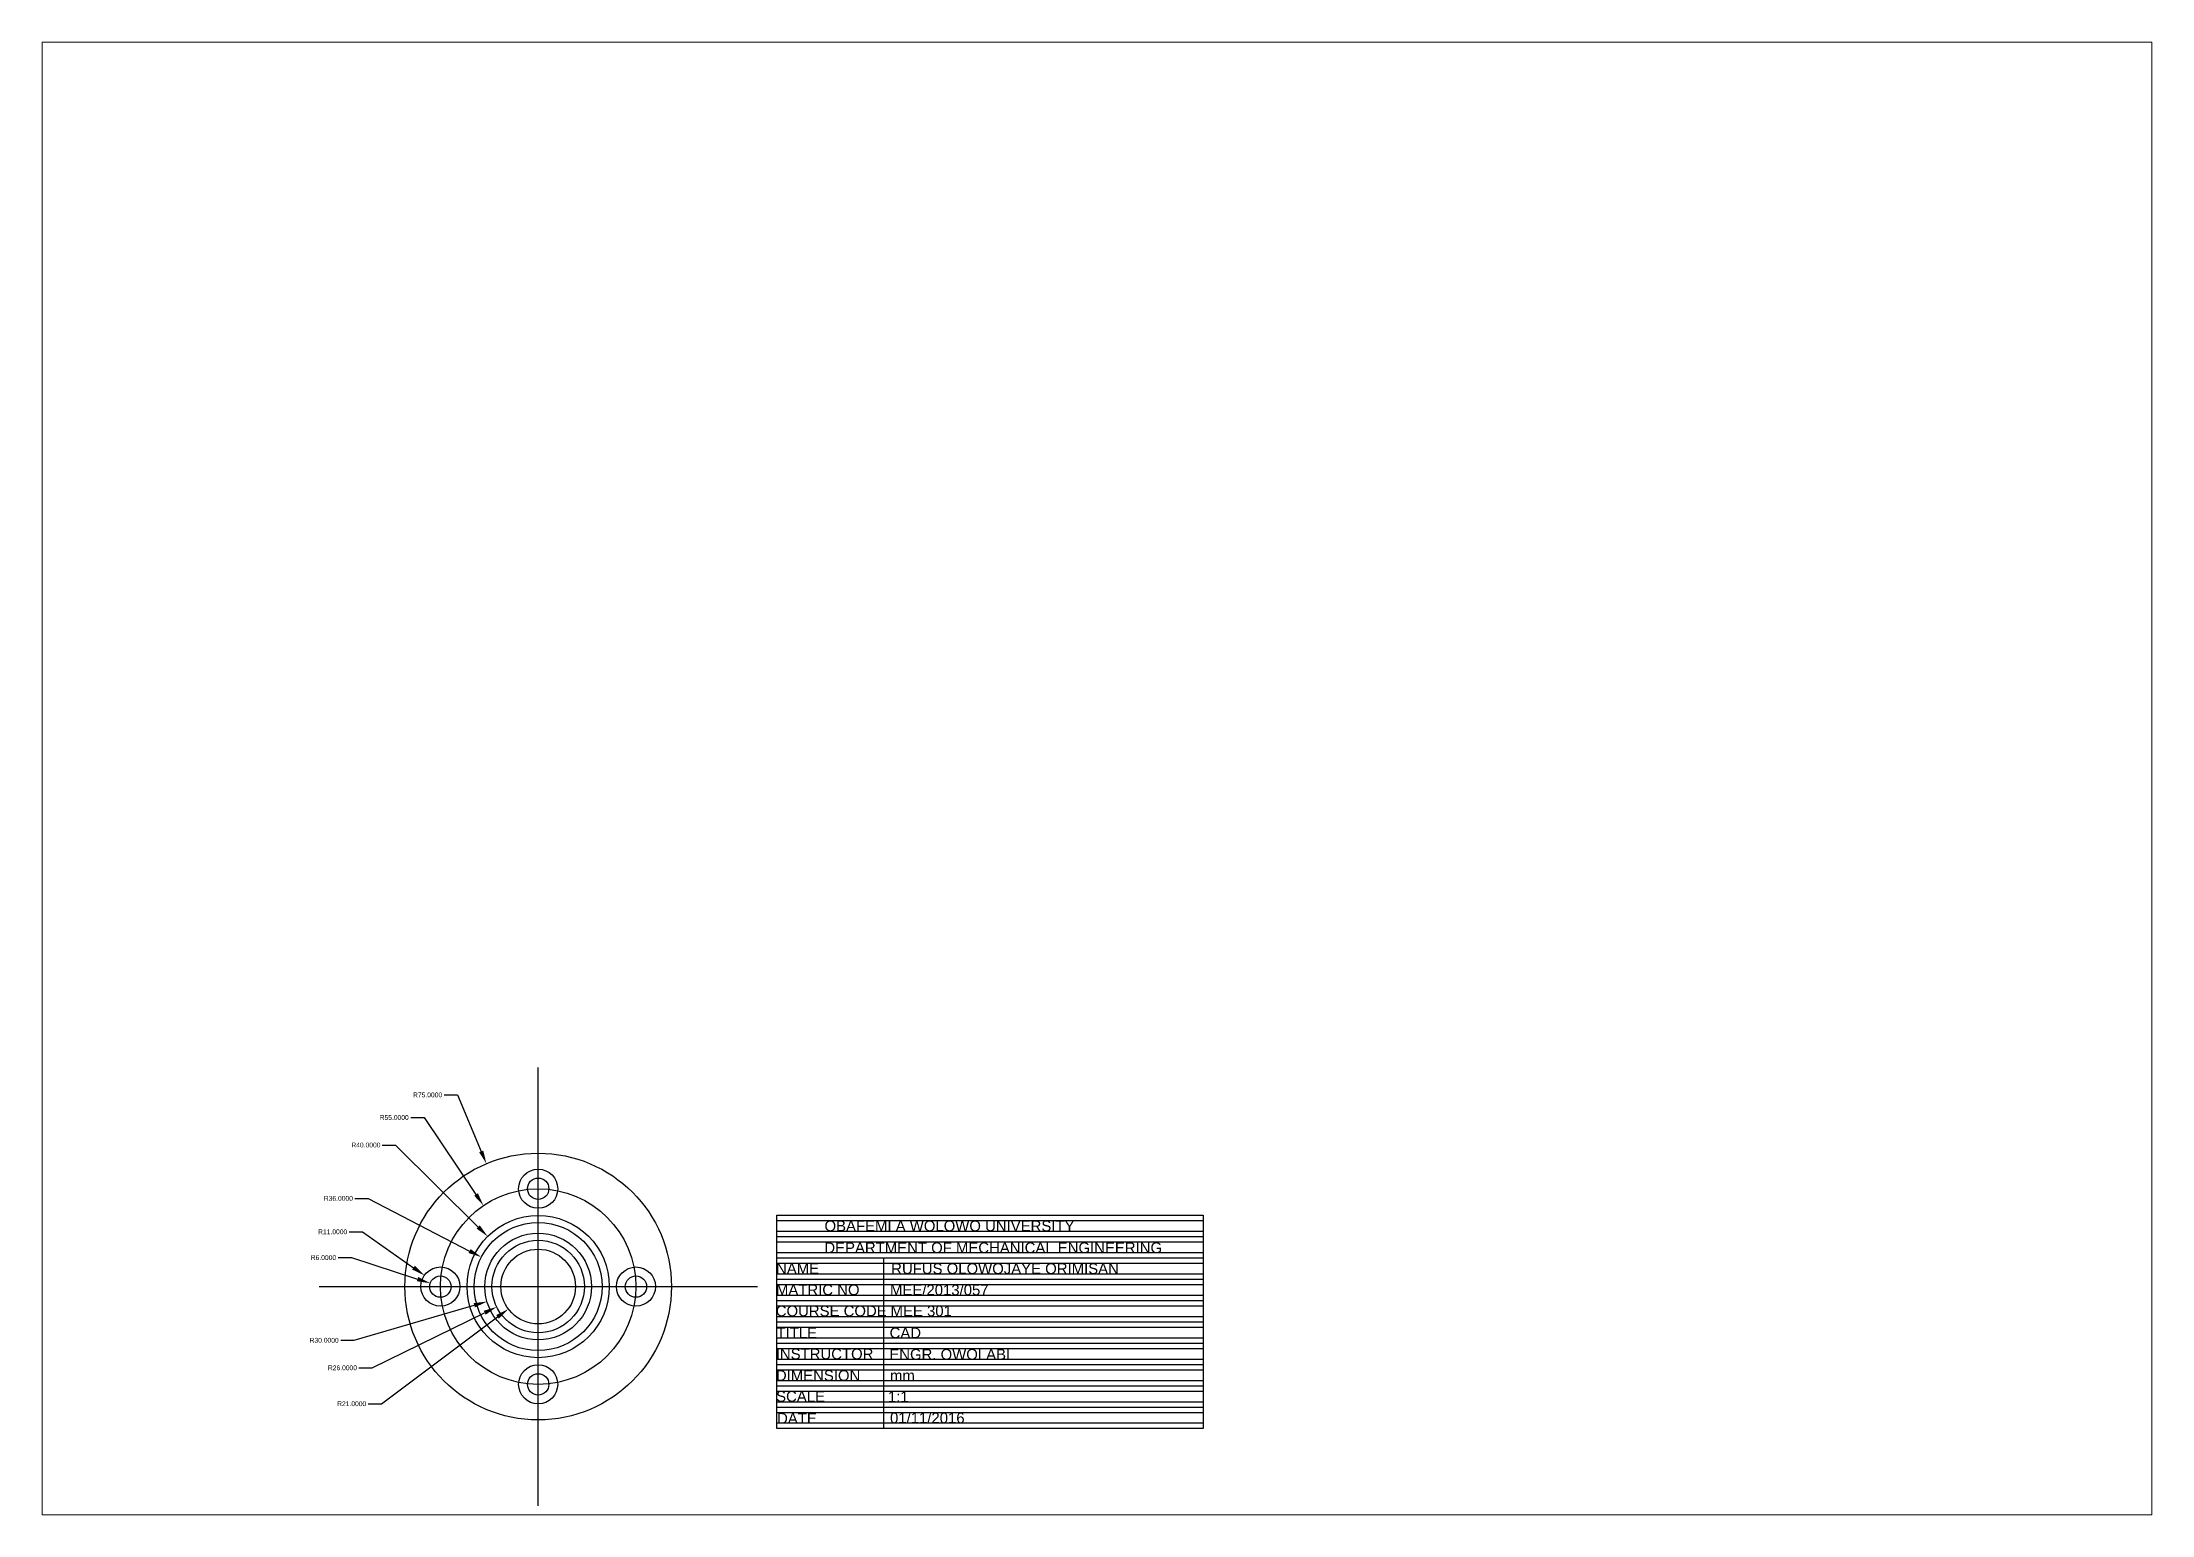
# Paper-space layout 'Layout1' of a CAD drawing. Header units: inches. Extents: x 1.6 to 14.4, y 1.1 to 10.1.
# The model-space entities are those that its viewports show. They can reach past a viewport. Long polylines and large blocks are cut down to what shows.
import ezdxf

# ---------------------------------------------------------------- set-up
doc = ezdxf.new("R2010")
doc.units = ezdxf.units.IN
doc.header["$MEASUREMENT"] = 0
doc.linetypes.add('ACAD_ISO03W100', pattern=[30, 12, -18])
doc.linetypes.add('ACAD_ISO04W100', pattern=[30, 24, -3, 0, -3])
doc.styles.get("Standard").update_dxf_attribs({"font": 'Arial.ttf'})
doc.dimstyles.get("Standard").update_dxf_attribs({"dimtxt": 0.18, "dimasz": 0.18, "dimexe": 0.18, "dimexo": 0.0625, "dimgap": 0.09, "dimtad": 0, "dimtih": 1, "dimtoh": 1, "dimdec": 4, "dimzin": 0, "dimdsep": 46, "dimtxsty": 'Standard', "dimcen": 0.09, "dimadec": 0, "dimazin": 0, "dimtfac": 1, "dimtdec": 4, "dimtofl": 0, "dimtmove": 0, "dimatfit": 3, "dimfxl": 1, "dimtolj": 1, "dimtzin": 0, "dimarcsym": 0})

# ---------------------------------------------------------------- blocks, each defined once
blk = doc.blocks.new('*D1')
at = {"color": 0, "lineweight": -2, "ltscale": 0.2, "transparency": 16777216}
for p, q in [((200.2, 337.7), (207.7, 337.7)), ((207.7, 337.7), (221.1, 305.9)), ((251.8, 229.9), (254.5, 229.9)), ((253.1, 228.6), (253.1, 231.3))]:
    blk.add_line(p, q, dxfattribs=at)
at = {"color": 0, "ltscale": 0.2, "transparency": 16777216}
blk.add_solid([(222.2, 306.4), (219.9, 305.5), (224, 299)], dxfattribs=at)
at = {"layer": 'Defpoints', "color": 0, "ltscale": 0.2, "transparency": 16777216}
for p in [(224, 299), (253.1, 229.9)]:
    blk.add_point(p, dxfattribs=at)
at = {"color": 0, "ltscale": 0.2, "transparency": 16777216, "insert": (190.9, 337.7), "char_height": 2.7, "attachment_point": 5}
blk.add_mtext('\\A1;R75.0000', dxfattribs=at)
blk = doc.blocks.new('*D2')
at = {"color": 0, "lineweight": -2, "ltscale": 0.2, "transparency": 16777216}
for p, q in [((181.4, 325), (188.9, 325)), ((188.9, 325), (218.1, 281.7)), ((251.8, 229.9), (254.5, 229.9)), ((253.1, 228.6), (253.1, 231.3))]:
    blk.add_line(p, q, dxfattribs=at)
at = {"color": 0, "ltscale": 0.2, "transparency": 16777216}
blk.add_solid([(219.2, 282.4), (217.1, 281), (222.3, 275.5)], dxfattribs=at)
at = {"layer": 'Defpoints', "color": 0, "ltscale": 0.2, "transparency": 16777216}
for p in [(222.3, 275.5), (253.1, 229.9)]:
    blk.add_point(p, dxfattribs=at)
at = {"color": 0, "ltscale": 0.2, "transparency": 16777216, "insert": (172.1, 325), "char_height": 2.7, "attachment_point": 5}
blk.add_mtext('\\A1;R55.0000', dxfattribs=at)
blk = doc.blocks.new('*D3')
at = {"color": 0, "lineweight": -2, "ltscale": 0.2, "transparency": 16777216}
for p, q in [((165.4, 309.5), (172.9, 309.5)), ((172.9, 309.5), (219.4, 263.4)), ((251.8, 229.9), (254.5, 229.9)), ((253.1, 228.6), (253.1, 231.3))]:
    blk.add_line(p, q, dxfattribs=at)
at = {"color": 0, "ltscale": 0.2, "transparency": 16777216}
blk.add_solid([(220.3, 264.3), (218.5, 262.5), (224.7, 258.1)], dxfattribs=at)
at = {"layer": 'Defpoints', "color": 0, "ltscale": 0.2, "transparency": 16777216}
for p in [(224.7, 258.1), (253.1, 229.9)]:
    blk.add_point(p, dxfattribs=at)
at = {"color": 0, "ltscale": 0.2, "transparency": 16777216, "insert": (156.2, 309.5), "char_height": 2.7, "attachment_point": 5}
blk.add_mtext('\\A1;R40.0000', dxfattribs=at)
blk = doc.blocks.new('*D4')
at = {"color": 0, "lineweight": -2, "ltscale": 0.2, "transparency": 16777216}
for p, q in [((149.9, 279.5), (157.4, 279.5)), ((157.4, 279.5), (214.5, 249.9)), ((251.8, 229.9), (254.5, 229.9)), ((253.1, 228.6), (253.1, 231.3))]:
    blk.add_line(p, q, dxfattribs=at)
at = {"color": 0, "ltscale": 0.2, "transparency": 16777216}
blk.add_solid([(215.1, 251), (213.9, 248.8), (221.1, 246.5)], dxfattribs=at)
at = {"layer": 'Defpoints', "color": 0, "ltscale": 0.2, "transparency": 16777216}
for p in [(221.1, 246.5), (253.1, 229.9)]:
    blk.add_point(p, dxfattribs=at)
at = {"color": 0, "ltscale": 0.2, "transparency": 16777216, "insert": (140.7, 279.5), "char_height": 2.7, "attachment_point": 5}
blk.add_mtext('\\A1;R36.0000', dxfattribs=at)
blk = doc.blocks.new('*D5')
at = {"color": 0, "lineweight": -2, "ltscale": 0.2, "transparency": 16777216}
for p, q in [((251.8, 229.9), (254.5, 229.9)), ((253.1, 228.6), (253.1, 231.3)), ((149.5, 199.7), (217.1, 219.4)), ((142, 199.7), (149.5, 199.7))]:
    blk.add_line(p, q, dxfattribs=at)
at = {"color": 0, "ltscale": 0.2, "transparency": 16777216}
blk.add_solid([(216.8, 220.6), (217.5, 218.2), (224.3, 221.5)], dxfattribs=at)
at = {"layer": 'Defpoints', "color": 0, "ltscale": 0.2, "transparency": 16777216}
for p in [(253.1, 229.9), (224.3, 221.5)]:
    blk.add_point(p, dxfattribs=at)
at = {"color": 0, "ltscale": 0.2, "transparency": 16777216, "insert": (132.7, 199.7), "char_height": 2.7, "attachment_point": 5}
blk.add_mtext('\\A1;R30.0000', dxfattribs=at)
blk = doc.blocks.new('*D6')
at = {"color": 0, "lineweight": -2, "ltscale": 0.2, "transparency": 16777216}
for p, q in [((251.8, 229.9), (254.5, 229.9)), ((253.1, 228.6), (253.1, 231.3)), ((159.8, 184.2), (223, 215.2)), ((152.3, 184.2), (159.8, 184.2))]:
    blk.add_line(p, q, dxfattribs=at)
at = {"color": 0, "ltscale": 0.2, "transparency": 16777216}
blk.add_solid([(222.5, 216.3), (223.6, 214.1), (229.8, 218.5)], dxfattribs=at)
at = {"layer": 'Defpoints', "color": 0, "ltscale": 0.2, "transparency": 16777216}
for p in [(253.1, 229.9), (229.8, 218.5)]:
    blk.add_point(p, dxfattribs=at)
at = {"color": 0, "ltscale": 0.2, "transparency": 16777216, "insert": (143, 184.2), "char_height": 2.7, "attachment_point": 5}
blk.add_mtext('\\A1;R26.0000', dxfattribs=at)
blk = doc.blocks.new('*D7')
at = {"color": 0, "lineweight": -2, "ltscale": 0.2, "transparency": 16777216}
for p, q in [((251.8, 229.9), (254.5, 229.9)), ((253.1, 228.6), (253.1, 231.3)), ((165, 164), (230.3, 212.9)), ((157.5, 164), (165, 164))]:
    blk.add_line(p, q, dxfattribs=at)
at = {"color": 0, "ltscale": 0.2, "transparency": 16777216}
blk.add_solid([(229.5, 213.9), (231, 211.9), (236.3, 217.3)], dxfattribs=at)
at = {"layer": 'Defpoints', "color": 0, "ltscale": 0.2, "transparency": 16777216}
for p in [(253.1, 229.9), (236.3, 217.3)]:
    blk.add_point(p, dxfattribs=at)
at = {"color": 0, "ltscale": 0.2, "transparency": 16777216, "insert": (148.2, 164), "char_height": 2.7, "attachment_point": 5}
blk.add_mtext('\\A1;R21.0000', dxfattribs=at)
blk = doc.blocks.new('*D8')
at = {"color": 0, "lineweight": -2, "ltscale": 0.2, "transparency": 16777216}
for p, q in [((146.7, 260.7), (154.2, 260.7)), ((154.2, 260.7), (183, 240.5)), ((196.8, 229.9), (199.5, 229.9)), ((198.1, 228.6), (198.1, 231.3))]:
    blk.add_line(p, q, dxfattribs=at)
at = {"color": 0, "ltscale": 0.2, "transparency": 16777216}
blk.add_solid([(183.7, 241.6), (182.2, 239.5), (189.1, 236.2)], dxfattribs=at)
at = {"layer": 'Defpoints', "color": 0, "ltscale": 0.2, "transparency": 16777216}
for p in [(189.1, 236.2), (198.1, 229.9)]:
    blk.add_point(p, dxfattribs=at)
at = {"color": 0, "ltscale": 0.2, "transparency": 16777216, "insert": (137.5, 260.7), "char_height": 2.7, "attachment_point": 5}
blk.add_mtext('\\A1;R11.0000', dxfattribs=at)
blk = doc.blocks.new('*D9')
at = {"color": 0, "lineweight": -2, "ltscale": 0.2, "transparency": 16777216}
for p, q in [((140.6, 246.2), (148.1, 246.2)), ((148.1, 246.2), (185.3, 234.1)), ((196.8, 229.9), (199.5, 229.9)), ((198.1, 228.6), (198.1, 231.3))]:
    blk.add_line(p, q, dxfattribs=at)
at = {"color": 0, "ltscale": 0.2, "transparency": 16777216}
blk.add_solid([(185.6, 235.3), (184.9, 232.9), (192.4, 231.8)], dxfattribs=at)
at = {"layer": 'Defpoints', "color": 0, "ltscale": 0.2, "transparency": 16777216}
for p in [(192.4, 231.8), (198.1, 229.9)]:
    blk.add_point(p, dxfattribs=at)
at = {"color": 0, "ltscale": 0.2, "transparency": 16777216, "insert": (132.3, 246.2), "char_height": 2.7, "attachment_point": 5}
blk.add_mtext('\\A1;R6.0000', dxfattribs=at)

msp = doc.modelspace()

# ---------------------------------------------------------------- linework, layer by layer
at = {"linetype": 'ACAD_ISO04W100', "ltscale": 0.3}
for p, q in [((253.10367, 106.62963), (253.10367, 353.21207)), ((129.81245, 229.92085), (376.39489, 229.92085))]:
    msp.add_line(p, q, dxfattribs=at)
at = {"ltscale": 0.2}
for p, q in [((387.28781, 270.02427), (627.28781, 270.02427)), ((387.28781, 150.02427), (387.28781, 270.02427)), ((627.28781, 270.02427), (627.28781, 150.02427)), ((387.28781, 258.02427), (627.28781, 258.02427)), ((387.28781, 246.02427), (627.28781, 246.02427)), ((387.28781, 246.02427), (447.28781, 246.02427)), ((447.28781, 246.02427), (447.28781, 150.02427)), ((387.28781, 234.02427), (627.28781, 234.02427)), ((387.28781, 222.02427), (627.28781, 222.02427)), ((387.28781, 210.02427), (627.28781, 210.02427)), ((387.28781, 198.02427), (627.28781, 198.02427)), ((387.28781, 186.02427), (627.28781, 186.02427)), ((387.28781, 174.02427), (627.28781, 174.02427)), ((387.28781, 162.02427), (627.28781, 162.02427)), ((627.28781, 150.02427), (387.28781, 150.02427))]:
    msp.add_line(p, q, dxfattribs=at)
at = {"linetype": 'ACAD_ISO03W100', "ltscale": 0.2}
for p, q in [((387.28781, 267.02427), (627.28781, 267.02427)), ((387.28781, 261.02427), (627.28781, 261.02427)), ((387.28781, 255.02427), (627.28781, 255.02427)), ((387.28781, 249.02427), (627.28781, 249.02427)), ((387.28781, 243.02427), (627.28781, 243.02427)), ((387.28781, 237.02427), (627.28781, 237.02427)), ((387.28781, 231.02427), (627.28781, 231.02427)), ((387.28781, 225.02427), (627.28781, 225.02427)), ((387.28781, 219.02427), (627.28781, 219.02427)), ((387.28781, 213.02427), (627.28781, 213.02427)), ((387.28781, 207.02427), (627.28781, 207.02427)), ((387.28781, 201.02427), (627.28781, 201.02427)), ((387.28781, 195.02427), (627.28781, 195.02427)), ((387.28781, 189.02427), (627.28781, 189.02427)), ((387.28781, 183.02427), (627.28781, 183.02427)), ((387.28781, 177.02427), (627.28781, 177.02427)), ((387.28781, 171.02427), (627.28781, 171.02427)), ((387.28781, 165.02427), (627.28781, 165.02427)), ((387.28781, 159.02427), (627.28781, 159.02427)), ((627.28781, 153.02427), (387.28781, 153.02427))]:
    msp.add_line(p, q, dxfattribs=at)
msp.add_circle((253.10367, 229.92085), 75)
for radius in [55, 40, 36]:
    msp.add_circle((253.10367, 229.92085), radius, dxfattribs=at)
at = {"ltscale": 0.2}
for centre, radius in [((253.10367, 284.92085), 11), ((253.10367, 284.92085), 6), ((253.10367, 229.92085), 30), ((253.10367, 229.92085), 26), ((253.10367, 229.92085), 21), ((198.10367, 229.92085), 11), ((308.10367, 229.92085), 11), ((198.10367, 229.92085), 6), ((308.10367, 229.92085), 6), ((253.10367, 174.92085), 11), ((253.10367, 174.92085), 6)]:
    msp.add_circle(centre, radius, dxfattribs=at)

# ---------------------------------------------------------------- texts
for s, p in [('OBAFEMI A WOLOWO UNIVERSITY ', (414.18112, 261.02427)), ('DEPARTMENT OF MECHANICAL ENGINEERING', (414.1016, 248.75342)), ('NAME', (386.91537, 237.05875)), ('RUFUS OLOWOJAYE ORIMISAN', (451.7126, 237.01637)), ('MATRIC NO', (386.87604, 225.08809)), ('MEE/2013/057', (451.05066, 225.01719)), ('COURSE CODE', (386.76564, 213.19684)), ('MEE 301', (451.36299, 213.19287)), ('TITLE', (387.20147, 200.81562)), ('CAD', (450.80885, 200.86581)), ('INSTRUCTOR', (386.7601, 189.02063)), ('ENGR. OWOLABI', (450.64225, 188.7829)), ('DIMENSION', (386.83864, 176.89403)), ('mm', (451.02993, 176.91586)), ('SCALE', (386.95751, 165.17384)), ('1:1', (449.86737, 164.99541)), ('DATE', (387.51791, 152.80628)), ('01/11/2016', (451.0547, 153.04487))]:
    msp.add_text(s, height=6, dxfattribs=at).set_placement(p)

# ---------------------------------------------------------------- dimensions: what is measured, and where the dimension line sits
for center, mpoint, picture, middle in [((253.10367, 229.92085), (223.97393, 299.03277), '*D1', (190.89663, 337.6802)), ((253.10367, 229.92085), (222.32777, 275.50422), '*D2', (172.11625, 325.00919)), ((253.10367, 229.92085), (224.72021, 258.10558), '*D3', (156.15292, 309.5224)), ((253.10367, 229.92085), (221.13998, 246.48353), '*D4', (140.65911, 279.48741)), ((198.10367, 229.92085), (189.09544, 236.23367), '*D8', (137.51988, 260.71554)), ((198.10367, 229.92085), (192.39684, 231.77344), '*D9', (132.31871, 246.16735)), ((253.10367, 229.92085), (224.30263, 221.52443), '*D5', (132.67744, 199.70698)), ((253.10367, 229.92085), (229.75387, 218.48465), '*D6', (143.00665, 184.22019)), ((253.10367, 229.92085), (236.28281, 217.34871), '*D7', (148.17126, 164.04043))]:
    dim = msp.add_radius_dim(center=center, mpoint=mpoint, dimstyle='Standard', override={"dimscale": 15, "dimasz": 0.5}, dxfattribs=at)
    dim.commit()
    dim.dimension.update_dxf_attribs({"geometry": picture, "text_midpoint": middle, "dimtype": 164})

psp = doc.layouts.get("Layout1")

# ---------------------------------------------------------------- viewports
at = {"layer": '0', "ltscale": 0.2}
psp.add_viewport(center=(8.021, 5.597), size=(12.833, 8.95556), view_center_point=(567.49584, 515.63589), view_height=828.1952599, dxfattribs=at)

doc.saveas('drawing.dxf')
